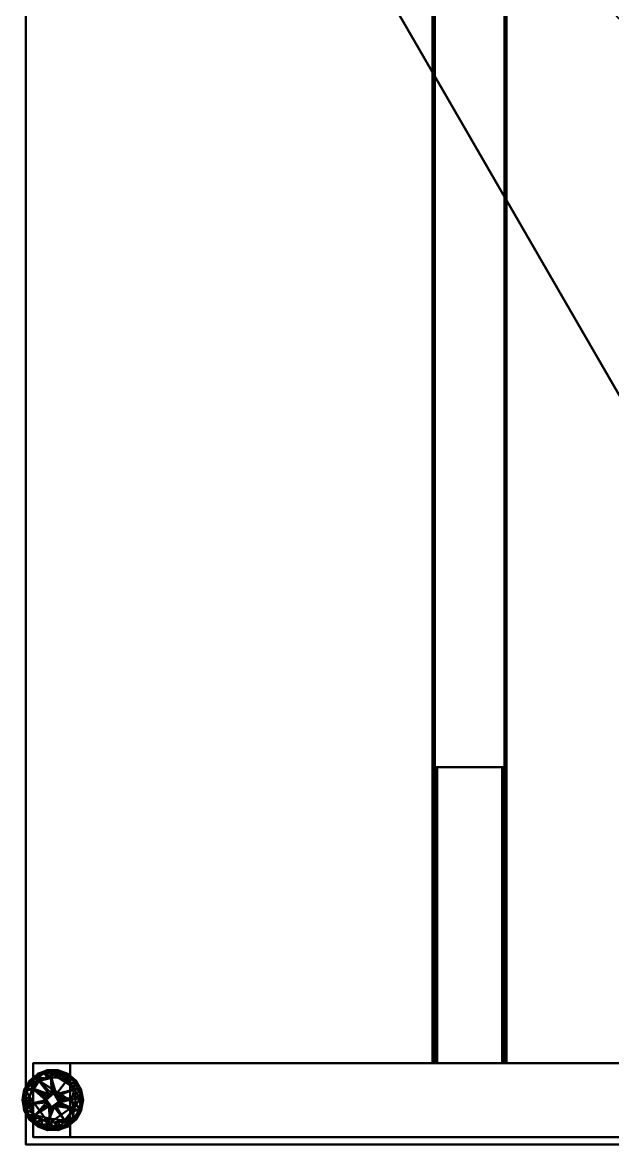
# Model space of a CAD drawing. Header units: millimetres. Extents: x -602 to 604, y -1000 to 2600.
# Drawn here: x -602 to -203, y -1000 to -242 of the extents above; entities that cross this region are included whole.
import ezdxf

# ---------------------------------------------------------------- set-up
doc = ezdxf.new("R2010")
doc.units = ezdxf.units.MM
doc.layers.add('I-FURN', color=7, linetype='Continuous', lineweight=40)

msp = doc.modelspace()

# ---------------------------------------------------------------- meshes
at = {"layer": 'I-FURN', "color": 254, "true_color": 0xd7ccc1}
mesh = msp.add_polyface(dxfattribs=at)
corners = [(-600.03, 200, 740), (-600.03, -1000, 740), (-3, -1000, 740), (-3, 200, 740), (-176.04, -264.43, 740), (-56.24, -264.43, 740), (-56.24, -533.24, 740), (-176.04, -533.24, 740)]
mesh.append_faces([[corners[k] for k in face] for face in [(4, 0, 7)]], dxfattribs={"vtx0": -1, "vtx1": -1, "color": 254})
mesh.append_faces([[corners[k] for k in face] for face in [(3, 5, 6, 2), (2, 6, 7)]], dxfattribs={"vtx0": -1, "vtx2": -1, "color": 254})
mesh.append_faces([[corners[k] for k in face] for face in [(1, 2, 7, 0)]], dxfattribs={"vtx1": -1, "vtx2": -1, "color": 254})
mesh.append_faces([[corners[k] for k in face] for face in [(3, 0, 4, 5)]], dxfattribs={"vtx1": -1, "vtx3": -1, "color": 254})
mesh = msp.add_polyface(dxfattribs=at)
corners = [(-600.03, 200, 715), (-3, 200, 715), (-3, -1000, 715), (-600.03, -1000, 715), (-176.04, -264.43, 715), (-176.04, -533.24, 715), (-56.24, -533.24, 715), (-56.24, -264.43, 715)]
mesh.append_faces([[corners[k] for k in face] for face in [(6, 2, 5)]], dxfattribs={"vtx0": -1, "vtx1": -1, "color": 254})
mesh.append_faces([[corners[k] for k in face] for face in [(4, 0, 1, 7), (0, 4, 5)]], dxfattribs={"vtx0": -1, "vtx2": -1, "color": 254})
mesh.append_faces([[corners[k] for k in face] for face in [(5, 2, 3, 0)]], dxfattribs={"vtx0": -1, "vtx3": -1, "color": 254})
mesh.append_faces([[corners[k] for k in face] for face in [(1, 2, 6, 7)]], dxfattribs={"vtx1": -1, "vtx3": -1, "color": 254})
mesh = msp.add_polyface(dxfattribs=at)
corners = [(-600.03, -1000, 740), (-600.03, 200, 740), (-600.03, 200, 715), (-600.03, -1000, 715)]
mesh.append_faces([[corners[k] for k in face] for face in [(0, 1, 2, 3)]], dxfattribs={"color": 254})
at = {"layer": 'I-FURN', "color": 250, "true_color": 0x1d1d1d}
mesh = msp.add_polyface(dxfattribs=at)
corners = [(-325, -945.05, 715), (-275, -945.05, 715), (-275, 175, 715), (-325, 175, 715)]
mesh.append_faces([[corners[k] for k in face] for face in [(3, 0, 1, 2)]], dxfattribs={"color": 250})
mesh = msp.add_polyface(dxfattribs=at)
corners = [(-275, -945.05, 665), (-325, -945.05, 665), (-325, 175, 665), (-275, 175, 665)]
mesh.append_faces([[corners[k] for k in face] for face in [(0, 1, 2, 3)]], dxfattribs={"color": 250})
mesh = msp.add_polyface(dxfattribs=at)
corners = [(-325, -945.05, 665), (-325, -945.05, 715), (-325, 175, 715), (-325, 175, 665)]
mesh.append_faces([[corners[k] for k in face] for face in [(0, 1, 2, 3)]], dxfattribs={"color": 250})
mesh = msp.add_polyface(dxfattribs=at)
corners = [(-323.5, -945.05, 713.5), (-323.5, -945.05, 666.5), (-323.5, 175, 666.5), (-323.5, 175, 713.5)]
mesh.append_faces([[corners[k] for k in face] for face in [(0, 1, 2, 3)]], dxfattribs={"color": 250})
mesh = msp.add_polyface(dxfattribs=at)
corners = [(-323.5, -945.05, 666.5), (-276.5, -945.05, 666.5), (-276.5, 175, 666.5), (-323.5, 175, 666.5)]
mesh.append_faces([[corners[k] for k in face] for face in [(0, 1, 2, 3)]], dxfattribs={"color": 250})
mesh = msp.add_polyface(dxfattribs=at)
corners = [(-276.5, -945.05, 713.5), (-323.5, -945.05, 713.5), (-323.5, 175, 713.5), (-276.5, 175, 713.5)]
mesh.append_faces([[corners[k] for k in face] for face in [(0, 1, 2, 3)]], dxfattribs={"color": 250})
mesh = msp.add_polyface(dxfattribs=at)
corners = [(-276.5, -945.05, 666.5), (-276.5, -945.05, 713.5), (-276.5, 175, 713.5), (-276.5, 175, 666.5)]
mesh.append_faces([[corners[k] for k in face] for face in [(0, 1, 2, 3)]], dxfattribs={"color": 250})
mesh = msp.add_polyface(dxfattribs=at)
corners = [(-275, -945.05, 715), (-275, -945.05, 665), (-275, 175, 665), (-275, 175, 715)]
mesh.append_faces([[corners[k] for k in face] for face in [(3, 0, 1, 2)]], dxfattribs={"color": 250})
mesh = msp.add_polyface(dxfattribs=at)
corners = [(-323.5, -745.05, 666.5), (-323.5, -745.05, 713.5), (-276.5, -745.05, 713.5), (-276.5, -745.05, 666.5), (-278, -745.05, 666.5), (-278, -745.05, 712), (-322, -745.05, 712), (-322, -745.05, 666.5)]
mesh.append_faces([[corners[k] for k in face] for face in [(2, 5, 6, 1)]], dxfattribs={"vtx0": -1, "vtx2": -1, "color": 250})
mesh.append_faces([[corners[k] for k in face] for face in [(3, 4, 5, 2)]], dxfattribs={"vtx2": -1, "color": 250})
mesh.append_faces([[corners[k] for k in face] for face in [(6, 7, 0, 1)]], dxfattribs={"vtx3": -1, "color": 250})
mesh = msp.add_polyface(dxfattribs=at)
corners = [(-323.5, -945.05, 713.5), (-276.5, -945.05, 713.5), (-276.5, -745.05, 713.5), (-323.5, -745.05, 713.5)]
mesh.append_faces([[corners[k] for k in face] for face in [(3, 0, 1, 2)]], dxfattribs={"color": 250})
mesh = msp.add_polyface(dxfattribs=at)
corners = [(-323.5, -945.05, 666.5), (-323.5, -945.05, 713.5), (-323.5, -745.05, 713.5), (-323.5, -745.05, 666.5)]
mesh.append_faces([[corners[k] for k in face] for face in [(3, 0, 1, 2)]], dxfattribs={"color": 250})
mesh = msp.add_polyface(dxfattribs=at)
corners = [(-322, -945.05, 666.5), (-323.5, -945.05, 666.5), (-323.5, -745.05, 666.5), (-322, -745.05, 666.5)]
mesh.append_faces([[corners[k] for k in face] for face in [(0, 1, 2, 3)]], dxfattribs={"color": 250})
mesh = msp.add_polyface(dxfattribs=at)
corners = [(-278, -945.05, 712), (-322, -945.05, 712), (-322, -745.05, 712), (-278, -745.05, 712)]
mesh.append_faces([[corners[k] for k in face] for face in [(0, 1, 2, 3)]], dxfattribs={"color": 250})
mesh = msp.add_polyface(dxfattribs=at)
corners = [(-322, -945.05, 712), (-322, -945.05, 666.5), (-322, -745.05, 666.5), (-322, -745.05, 712)]
mesh.append_faces([[corners[k] for k in face] for face in [(3, 0, 1, 2)]], dxfattribs={"color": 250})
mesh = msp.add_polyface(dxfattribs=at)
corners = [(-276.5, -945.05, 666.5), (-278, -945.05, 666.5), (-278, -745.05, 666.5), (-276.5, -745.05, 666.5)]
mesh.append_faces([[corners[k] for k in face] for face in [(0, 1, 2, 3)]], dxfattribs={"color": 250})
mesh = msp.add_polyface(dxfattribs=at)
corners = [(-278, -945.05, 666.5), (-278, -945.05, 712), (-278, -745.05, 712), (-278, -745.05, 666.5)]
mesh.append_faces([[corners[k] for k in face] for face in [(3, 0, 1, 2)]], dxfattribs={"color": 250})
mesh = msp.add_polyface(dxfattribs=at)
corners = [(-276.5, -945.05, 713.5), (-276.5, -945.05, 666.5), (-276.5, -745.05, 666.5), (-276.5, -745.05, 713.5)]
mesh.append_faces([[corners[k] for k in face] for face in [(3, 0, 1, 2)]], dxfattribs={"color": 250})
mesh = msp.add_polyface(dxfattribs=at)
corners = [(-595.03, -945, 715), (595.19, -945, 715), (595.19, -945, 32.81), (570.19, -945, 32.81), (570.19, -945, 665), (-570.03, -945, 665), (-570.03, -945, 32.81), (-595.03, -945, 32.81)]
mesh.append_faces([[corners[k] for k in face] for face in [(4, 1, 2, 3)]], dxfattribs={"vtx0": -1, "color": 250})
mesh.append_faces([[corners[k] for k in face] for face in [(7, 0, 5, 6)]], dxfattribs={"vtx1": -1, "color": 250})
mesh.append_faces([[corners[k] for k in face] for face in [(4, 5, 0, 1)]], dxfattribs={"vtx1": -1, "vtx3": -1, "color": 250})
mesh = msp.add_polyface(dxfattribs=at)
corners = [(595.19, -945, 715), (-595.03, -945, 715), (-595.03, -995, 715), (595.19, -995, 715)]
mesh.append_faces([[corners[k] for k in face] for face in [(3, 0, 1, 2)]], dxfattribs={"color": 250})
mesh = msp.add_polyface(dxfattribs=at)
corners = [(-595.03, -945, 32.81), (-570.03, -945, 32.81), (-570.03, -995, 32.81), (-595.03, -995, 32.81)]
mesh.append_faces([[corners[k] for k in face] for face in [(0, 1, 2, 3)]], dxfattribs={"color": 250})
mesh = msp.add_polyface(dxfattribs=at)
corners = [(-595.03, -945, 715), (-595.03, -945, 32.81), (-595.03, -995, 32.81), (-595.03, -995, 715)]
mesh.append_faces([[corners[k] for k in face] for face in [(0, 1, 2, 3)]], dxfattribs={"color": 250})
mesh = msp.add_polyface(dxfattribs=at)
corners = [(-570.03, -945, 665), (570.19, -945, 665), (570.19, -995, 665), (-570.03, -995, 665)]
mesh.append_faces([[corners[k] for k in face] for face in [(0, 1, 2, 3)]], dxfattribs={"color": 250})
mesh = msp.add_polyface(dxfattribs=at)
corners = [(-570.03, -945, 32.81), (-570.03, -945, 665), (-570.03, -995, 665), (-570.03, -995, 32.81)]
mesh.append_faces([[corners[k] for k in face] for face in [(0, 1, 2, 3)]], dxfattribs={"color": 250})
mesh = msp.add_polyface(dxfattribs=at)
corners = [(-325, -945.05, 715), (-325, -945.05, 665), (-275, -945.05, 665), (-275, -945.05, 715), (-323.5, -945.05, 713.5), (-276.5, -945.05, 713.5), (-276.5, -945.05, 666.5), (-323.5, -945.05, 666.5)]
mesh.append_faces([[corners[k] for k in face] for face in [(0, 4, 5, 3), (3, 5, 6, 2)]], dxfattribs={"vtx0": -1, "vtx2": -1, "color": 250})
mesh.append_faces([[corners[k] for k in face] for face in [(7, 4, 0, 1), (6, 7, 1, 2)]], dxfattribs={"vtx1": -1, "vtx3": -1, "color": 250})
mesh = msp.add_polyface(dxfattribs=at)
corners = [(-323.5, -945.05, 666.5), (-322, -945.05, 666.5), (-322, -945.05, 712), (-278, -945.05, 712), (-278, -945.05, 666.5), (-276.5, -945.05, 666.5), (-276.5, -945.05, 713.5), (-323.5, -945.05, 713.5)]
mesh.append_faces([[corners[k] for k in face] for face in [(7, 2, 3, 6)]], dxfattribs={"vtx0": -1, "vtx2": -1, "color": 250})
mesh.append_faces([[corners[k] for k in face] for face in [(0, 1, 2, 7)]], dxfattribs={"vtx2": -1, "color": 250})
mesh.append_faces([[corners[k] for k in face] for face in [(3, 4, 5, 6)]], dxfattribs={"vtx3": -1, "color": 250})
mesh = msp.add_polyface(dxfattribs=at)
corners = [(-578.26, -949.79, 19.4), (-578.32, -950.13, 17.72), (-578.48, -951.07, 16.29), (-578.72, -952.47, 15.33), (-579.01, -954.13, 15), (-591.02, -956.85, 15), (-597.6, -967.28, 15), (-594.88, -979.29, 15), (-584.45, -985.87, 15), (-584.74, -987.53, 15.33), (-584.98, -988.93, 16.29), (-585.14, -989.87, 17.72), (-585.2, -990.2, 19.4), (-591.91, -987.79, 19.4), (-597.38, -983.24, 19.4), (-600.96, -977.09, 19.4), (-602.23, -970.09, 19.4), (-601.03, -963.08, 19.4), (-597.5, -956.9, 19.4), (-592.07, -952.3, 19.4), (-585.39, -949.83, 19.4), (-587.37, -951.75, 16.18), (-593.14, -985.32, 16.18), (-583.29, -950.66, 16.49), (-589.65, -987.71, 16.49), (-594.31, -962.06, 15), (-596.24, -973.28, 15), (-599.74, -963.72, 16.16), (-599.82, -976.12, 16.18), (-582.64, -949.82, 19.4), (-589.32, -988.72, 19.4), (-600.49, -969.96, 15.89), (-596.38, -958.29, 15.89), (-591.94, -954.43, 15.79), (-585.01, -955.49, 15), (-588.73, -951.06, 19.4), (-589.96, -951.6, 17.69), (-593.85, -953.96, 17.58), (-594.64, -985.52, 19.4), (-595.63, -984.6, 17.69), (-597.12, -981.23, 16.13), (-598.21, -981.64, 17.75), (-589.66, -982.58, 15), (-599.17, -980.17, 19.4), (-582.66, -952.09, 15.4), (-588.58, -986.57, 15.4), (-601.63, -966.58, 19.4), (-601.72, -968.39, 17.48), (-601.61, -972.97, 17.58), (-599.26, -960.2, 17.54), (-596.86, -956.9, 17.39), (-594.78, -954.6, 19.4), (-600.04, -978.22, 17.5), (-601.15, -964.64, 17.67), (-601.6, -973.59, 19.4), (-599.26, -959.99, 19.4)]
mesh.append_faces([[corners[k] for k in face] for face in [(29, 23, 20), (6, 27, 25), (3, 23, 2), (9, 45, 8), (7, 28, 26), (34, 44, 4), (46, 47, 16), (51, 50, 18)]], dxfattribs={"vtx0": -1, "vtx1": -1, "color": 250})
mesh.append_faces([[corners[k] for k in face] for face in [(19, 36, 37), (44, 23, 3), (47, 48, 16), (27, 53, 49), (36, 23, 21), (23, 29, 1), (37, 36, 33), (21, 34, 33), (5, 32, 33), (40, 41, 52), (25, 27, 32), (49, 50, 32), (39, 14, 41), (45, 9, 24), (31, 27, 6), (11, 30, 24), (39, 40, 22), (27, 49, 32), (26, 28, 31), (39, 24, 13), (47, 27, 31), (21, 44, 34), (23, 36, 20), (33, 36, 21), (50, 33, 32), (50, 51, 37), (41, 40, 39), (24, 39, 22), (28, 7, 40), (40, 42, 22), (41, 43, 52), (21, 23, 44), (24, 22, 45), (42, 45, 22), (53, 27, 47), (48, 31, 28), (31, 48, 47), (48, 28, 52), (49, 18, 50), (48, 52, 15), (33, 50, 37), (40, 52, 28), (46, 53, 47), (49, 53, 17)]], dxfattribs={"vtx0": -1, "vtx1": -1, "vtx2": -1, "color": 250})
mesh.append_faces([[corners[k] for k in face] for face in [(40, 7, 42), (32, 5, 25), (24, 10, 11), (24, 9, 10), (41, 14, 43), (45, 42, 8), (52, 43, 15)]], dxfattribs={"vtx0": -1, "vtx2": -1, "color": 250})
mesh.append_faces([[corners[k] for k in face] for face in [(36, 19, 35, 20), (39, 13, 38, 14), (48, 15, 54, 16)]], dxfattribs={"vtx0": -1, "vtx3": -1, "color": 250})
mesh.append_faces([[corners[k] for k in face] for face in [(3, 4, 44), (1, 2, 23), (6, 26, 31), (46, 17, 53), (30, 13, 24), (34, 5, 33), (55, 18, 49, 17), (51, 19, 37)]], dxfattribs={"vtx1": -1, "vtx2": -1, "color": 250})
mesh.append_faces([[corners[k] for k in face] for face in [(29, 0, 1), (11, 12, 30)]], dxfattribs={"vtx2": -1, "color": 250})
mesh = msp.add_polyface(dxfattribs=at)
corners = [(-578.26, -949.8, 19.4), (-585.41, -949.84, 19.4), (-592.08, -952.31, 19.4), (-597.51, -956.91, 19.41), (-601.03, -963.08, 19.41), (-602.23, -970.08, 19.41), (-600.97, -977.08, 19.41), (-597.39, -983.23, 19.4), (-591.93, -987.78, 19.4), (-585.2, -990.2, 19.4), (-578.05, -990.16, 19.4), (-571.38, -987.69, 19.4), (-565.95, -983.09, 19.41), (-562.43, -976.92, 19.41), (-561.23, -969.92, 19.41), (-562.49, -962.92, 19.41), (-566.07, -956.78, 19.4), (-571.53, -952.22, 19.4), (-582.52, -974.63, 28.28), (-584.06, -974.08, 28.27), (-585.32, -973.04, 28.23), (-586.14, -971.63, 28.18), (-586.43, -970.02, 28.11), (-586.15, -968.41, 28.03), (-585.34, -967, 27.96), (-584.1, -965.94, 27.9), (-582.57, -965.37, 27.86), (-580.93, -965.37, 27.85), (-579.4, -965.92, 27.86), (-578.14, -966.96, 27.9), (-577.32, -968.37, 27.96), (-577.03, -969.98, 28.03), (-577.31, -971.59, 28.11), (-578.11, -973, 28.18), (-579.36, -974.06, 28.23), (-580.89, -974.62, 28.27), (-595.44, -962.12, 25.45), (-582.77, -954.36, 25.15), (-567.31, -962.82, 25.17), (-593.82, -980.22, 26.05), (-573.73, -983.66, 26.05), (-567.41, -975.88, 25.91), (-585.3, -987.6, 24.89), (-599.32, -972.84, 24.65), (-563.34, -968.98, 23.89), (-571.36, -955.56, 24.03), (-568.86, -969.52, 26.61), (-594.79, -954.61, 19.41), (-592.03, -955.7, 24.24), (-588.75, -951.07, 19.4), (-580.99, -950.63, 22.52), (-599.18, -980.15, 19.41), (-583.85, -982.38, 27.3), (-568.66, -985.39, 19.41), (-568.13, -983.29, 23.67), (-593.08, -985.22, 23.85), (-576.89, -988.57, 23.59)]
mesh.append_faces([[corners[k] for k in face] for face in [(13, 54, 12), (22, 43, 21), (7, 55, 51), (2, 48, 49), (6, 43, 5), (51, 43, 6), (10, 42, 9), (19, 52, 18), (33, 41, 32), (47, 48, 2), (32, 46, 31), (49, 50, 1), (8, 55, 7)]], dxfattribs={"vtx0": -1, "vtx1": -1, "color": 250})
mesh.append_faces([[corners[k] for k in face] for face in [(25, 48, 36), (54, 40, 11), (48, 37, 49), (41, 40, 54), (48, 47, 36), (26, 37, 48), (42, 56, 52), (35, 52, 40), (38, 16, 45), (45, 17, 50), (38, 45, 28), (46, 44, 38), (41, 13, 44), (44, 46, 41), (46, 32, 41), (8, 42, 55), (28, 45, 37), (4, 43, 36), (15, 38, 44), (36, 43, 22), (43, 51, 39), (39, 52, 19), (42, 10, 56), (45, 50, 37), (41, 34, 40), (50, 49, 37), (54, 13, 41), (52, 55, 42), (21, 43, 39), (52, 39, 55), (46, 38, 29), (51, 55, 39), (11, 40, 56), (52, 56, 40)]], dxfattribs={"vtx0": -1, "vtx1": -1, "vtx2": -1, "color": 250})
mesh.append_faces([[corners[k] for k in face] for face in [(36, 24, 25), (36, 22, 23), (48, 25, 26), (37, 26, 27), (50, 17, 0), (38, 28, 29), (44, 13, 14), (39, 20, 21), (37, 27, 28), (42, 8, 9), (41, 33, 34), (46, 30, 31), (44, 14, 15)]], dxfattribs={"vtx0": -1, "vtx2": -1, "color": 250})
mesh.append_faces([[corners[k] for k in face] for face in [(53, 12, 54, 11), (15, 16, 38), (23, 24, 36), (16, 17, 45), (29, 30, 46), (4, 5, 43), (0, 1, 50), (19, 20, 39), (3, 4, 36), (34, 35, 40), (35, 18, 52), (47, 3, 36), (10, 11, 56)]], dxfattribs={"vtx1": -1, "vtx2": -1, "color": 250})
mesh = msp.add_polyface(dxfattribs=at)
corners = [(-584.45, -985.87, 15), (-594.88, -979.29, 15), (-597.6, -967.28, 15), (-591.02, -956.85, 15), (-579.01, -954.13, 15), (-568.58, -960.71, 15), (-565.86, -972.72, 15), (-572.43, -983.15, 15)]
mesh.append_faces([[corners[k] for k in face] for face in [(6, 3, 4, 5), (0, 6, 7)]], dxfattribs={"vtx0": -1, "color": 250})
mesh.append_faces([[corners[k] for k in face] for face in [(1, 2, 0)]], dxfattribs={"vtx1": -1, "color": 250})
mesh.append_faces([[corners[k] for k in face] for face in [(2, 3, 6, 0)]], dxfattribs={"vtx1": -1, "vtx2": -1, "vtx3": -1, "color": 250})
mesh = msp.add_polyface(dxfattribs=at)
corners = [(-584.45, -985.87, 15), (-572.43, -983.15, 15), (-565.86, -972.72, 15), (-568.58, -960.71, 15), (-579.01, -954.13, 15), (-578.72, -952.47, 15.33), (-578.48, -951.07, 16.29), (-578.32, -950.13, 17.72), (-578.26, -949.79, 19.4), (-571.55, -952.21, 19.4), (-566.08, -956.76, 19.4), (-562.5, -962.91, 19.4), (-561.23, -969.91, 19.4), (-562.43, -976.92, 19.4), (-565.96, -983.1, 19.4), (-571.39, -987.7, 19.4), (-578.07, -990.17, 19.4), (-585.2, -990.2, 19.4), (-585.14, -989.87, 17.72), (-584.98, -988.93, 16.29), (-584.74, -987.53, 15.33), (-576.08, -988.24, 16.18), (-570.32, -954.68, 16.18), (-580.16, -989.34, 16.49), (-573.81, -952.29, 16.49), (-569.15, -977.93, 15), (-567.22, -966.71, 15), (-563.72, -976.28, 16.16), (-563.64, -963.88, 16.18), (-580.82, -990.18, 19.4), (-574.14, -951.27, 19.4), (-562.97, -970.03, 15.89), (-567.08, -981.71, 15.89), (-571.52, -985.57, 15.79), (-578.44, -984.51, 15), (-574.73, -988.94, 19.4), (-573.49, -988.39, 17.69), (-569.6, -986.04, 17.58), (-568.81, -954.48, 19.4), (-567.83, -955.4, 17.69), (-566.34, -958.77, 16.13), (-565.25, -958.36, 17.75), (-573.79, -957.42, 15), (-564.29, -959.83, 19.4), (-580.79, -987.91, 15.4), (-574.88, -953.43, 15.4), (-561.83, -973.42, 19.4), (-561.74, -971.61, 17.48), (-561.84, -967.03, 17.58), (-564.2, -979.8, 17.54), (-566.6, -983.1, 17.39), (-568.68, -985.4, 19.4), (-563.42, -961.78, 17.5), (-562.31, -975.36, 17.67), (-561.86, -966.41, 19.4), (-564.2, -980.01, 19.4)]
mesh.append_faces([[corners[k] for k in face] for face in [(29, 23, 16), (2, 27, 25), (5, 45, 4), (3, 28, 26), (34, 44, 0), (46, 47, 12), (51, 50, 14)]], dxfattribs={"vtx0": -1, "vtx1": -1, "color": 250})
mesh.append_faces([[corners[k] for k in face] for face in [(15, 36, 37), (44, 23, 20), (47, 48, 12), (27, 53, 49), (36, 23, 21), (23, 29, 18), (37, 36, 33), (21, 34, 33), (7, 30, 24), (32, 33, 1), (39, 24, 9), (25, 27, 32), (49, 50, 32), (39, 10, 41), (45, 5, 24), (31, 27, 2), (40, 41, 52), (39, 40, 22), (27, 49, 32), (26, 28, 31), (47, 27, 31), (21, 44, 34), (23, 36, 16), (33, 36, 21), (50, 33, 32), (50, 51, 37), (41, 40, 39), (24, 39, 22), (28, 3, 40), (40, 42, 22), (41, 43, 52), (21, 23, 44), (24, 22, 45), (42, 45, 22), (53, 27, 47), (48, 31, 28), (31, 48, 47), (48, 28, 52), (49, 14, 50), (48, 52, 11), (33, 50, 37), (40, 52, 28), (46, 53, 47), (49, 53, 13)]], dxfattribs={"vtx0": -1, "vtx1": -1, "vtx2": -1, "color": 250})
mesh.append_faces([[corners[k] for k in face] for face in [(23, 19, 20), (40, 3, 42), (24, 5, 6), (24, 6, 7), (32, 1, 25), (41, 10, 43), (45, 42, 4), (52, 43, 11)]], dxfattribs={"vtx0": -1, "vtx2": -1, "color": 250})
mesh.append_faces([[corners[k] for k in face] for face in [(36, 15, 35, 16), (39, 9, 38, 10), (48, 11, 54, 12)]], dxfattribs={"vtx0": -1, "vtx3": -1, "color": 250})
mesh.append_faces([[corners[k] for k in face] for face in [(2, 26, 31), (20, 0, 44), (18, 19, 23), (46, 13, 53), (30, 9, 24), (34, 1, 33), (55, 14, 49, 13), (51, 15, 37)]], dxfattribs={"vtx1": -1, "vtx2": -1, "color": 250})
mesh.append_faces([[corners[k] for k in face] for face in [(29, 17, 18), (7, 8, 30)]], dxfattribs={"vtx2": -1, "color": 250})
mesh = msp.add_polyface(dxfattribs=at)
corners = [(-582.52, -974.63, 28.28), (-582.52, -974.63, 33.71), (-582.52, -974.63, 39.14), (-582.52, -974.63, 44.57), (-582.52, -974.63, 50), (-586.36, -969.2, 50), (-580.93, -965.37, 50), (-580.93, -965.37, 44.46), (-580.93, -965.37, 38.92), (-580.93, -965.37, 33.38), (-580.93, -965.37, 27.85), (-582.57, -965.37, 27.86), (-584.1, -965.94, 27.9), (-585.34, -967, 27.96), (-586.15, -968.41, 28.03), (-586.43, -970.02, 28.11), (-586.14, -971.63, 28.18), (-585.32, -973.04, 28.23), (-584.06, -974.08, 28.27)]
mesh.append_faces([[corners[k] for k in face] for face in [(5, 2, 3, 4), (11, 9, 10)]], dxfattribs={"vtx0": -1, "color": 250})
mesh.append_faces([[corners[k] for k in face] for face in [(18, 1, 17), (14, 8, 13)]], dxfattribs={"vtx0": -1, "vtx1": -1, "color": 250})
mesh.append_faces([[corners[k] for k in face] for face in [(15, 2, 5), (8, 15, 5)]], dxfattribs={"vtx0": -1, "vtx1": -1, "vtx2": -1, "color": 250})
mesh.append_faces([[corners[k] for k in face] for face in [(16, 1, 2), (8, 14, 15), (13, 8, 9), (9, 11, 12)]], dxfattribs={"vtx0": -1, "vtx2": -1, "color": 250})
mesh.append_faces([[corners[k] for k in face] for face in [(16, 17, 1), (15, 16, 2), (12, 13, 9)]], dxfattribs={"vtx1": -1, "vtx2": -1, "color": 250})
mesh.append_faces([[corners[k] for k in face] for face in [(18, 0, 1)]], dxfattribs={"vtx2": -1, "color": 250})
mesh.append_faces([[corners[k] for k in face] for face in [(5, 6, 7, 8)]], dxfattribs={"vtx3": -1, "color": 250})
at = {"layer": 'I-FURN', "color": 250, "true_color": 0x262626}
mesh = msp.add_polyface(dxfattribs=at)
corners = [(-582.52, -974.63, 50), (-577.1, -970.79, 50), (-580.93, -965.37, 50), (-586.36, -969.2, 50)]
mesh.append_faces([[corners[k] for k in face] for face in [(2, 3, 0, 1)]], dxfattribs={"color": 250})
at = {"layer": 'I-FURN', "color": 250, "true_color": 0x1d1d1d}
mesh = msp.add_polyface(dxfattribs=at)
corners = [(-580.93, -965.37, 50), (-577.1, -970.79, 50), (-582.52, -974.63, 50), (-582.52, -974.63, 44.57), (-582.52, -974.63, 39.14), (-582.52, -974.63, 33.71), (-582.52, -974.63, 28.28), (-580.89, -974.62, 28.27), (-579.36, -974.06, 28.23), (-578.11, -973, 28.18), (-577.31, -971.59, 28.11), (-577.03, -969.98, 28.03), (-577.32, -968.37, 27.96), (-578.14, -966.96, 27.9), (-579.4, -965.92, 27.86), (-580.93, -965.37, 27.85), (-580.93, -965.37, 33.38), (-580.93, -965.37, 38.92), (-580.93, -965.37, 44.46)]
mesh.append_faces([[corners[k] for k in face] for face in [(1, 17, 18, 0)]], dxfattribs={"vtx0": -1, "color": 250})
mesh.append_faces([[corners[k] for k in face] for face in [(11, 17, 10), (9, 5, 8)]], dxfattribs={"vtx0": -1, "vtx1": -1, "color": 250})
mesh.append_faces([[corners[k] for k in face] for face in [(4, 10, 1), (1, 10, 17)]], dxfattribs={"vtx0": -1, "vtx1": -1, "vtx2": -1, "color": 250})
mesh.append_faces([[corners[k] for k in face] for face in [(16, 12, 13), (17, 11, 12), (9, 4, 5)]], dxfattribs={"vtx0": -1, "vtx2": -1, "color": 250})
mesh.append_faces([[corners[k] for k in face] for face in [(15, 16, 14), (3, 4, 1, 2), (6, 7, 5)]], dxfattribs={"vtx1": -1, "color": 250})
mesh.append_faces([[corners[k] for k in face] for face in [(16, 17, 12), (13, 14, 16), (9, 10, 4), (7, 8, 5)]], dxfattribs={"vtx1": -1, "vtx2": -1, "color": 250})
at = {"layer": 'I-FURN', "color": 254, "true_color": 0xd7ccc1}
mesh = msp.add_polyface(dxfattribs=at)
corners = [(-3, -1000, 740), (-600.03, -1000, 740), (-600.03, -1000, 715), (-3, -1000, 715)]
mesh.append_faces([[corners[k] for k in face] for face in [(3, 0, 1, 2)]], dxfattribs={"color": 254})
at = {"layer": 'I-FURN', "color": 250, "true_color": 0x1d1d1d}
mesh = msp.add_polyface(dxfattribs=at)
corners = [(-595.03, -995, 715), (-595.03, -995, 32.81), (-570.03, -995, 32.81), (-570.03, -995, 665), (570.19, -995, 665), (570.19, -995, 32.81), (595.19, -995, 32.81), (595.19, -995, 715)]
mesh.append_faces([[corners[k] for k in face] for face in [(3, 0, 1, 2)]], dxfattribs={"vtx0": -1, "color": 250})
mesh.append_faces([[corners[k] for k in face] for face in [(6, 7, 4, 5)]], dxfattribs={"vtx1": -1, "color": 250})
mesh.append_faces([[corners[k] for k in face] for face in [(3, 4, 7, 0)]], dxfattribs={"vtx1": -1, "vtx3": -1, "color": 250})

doc.saveas('drawing.dxf')
